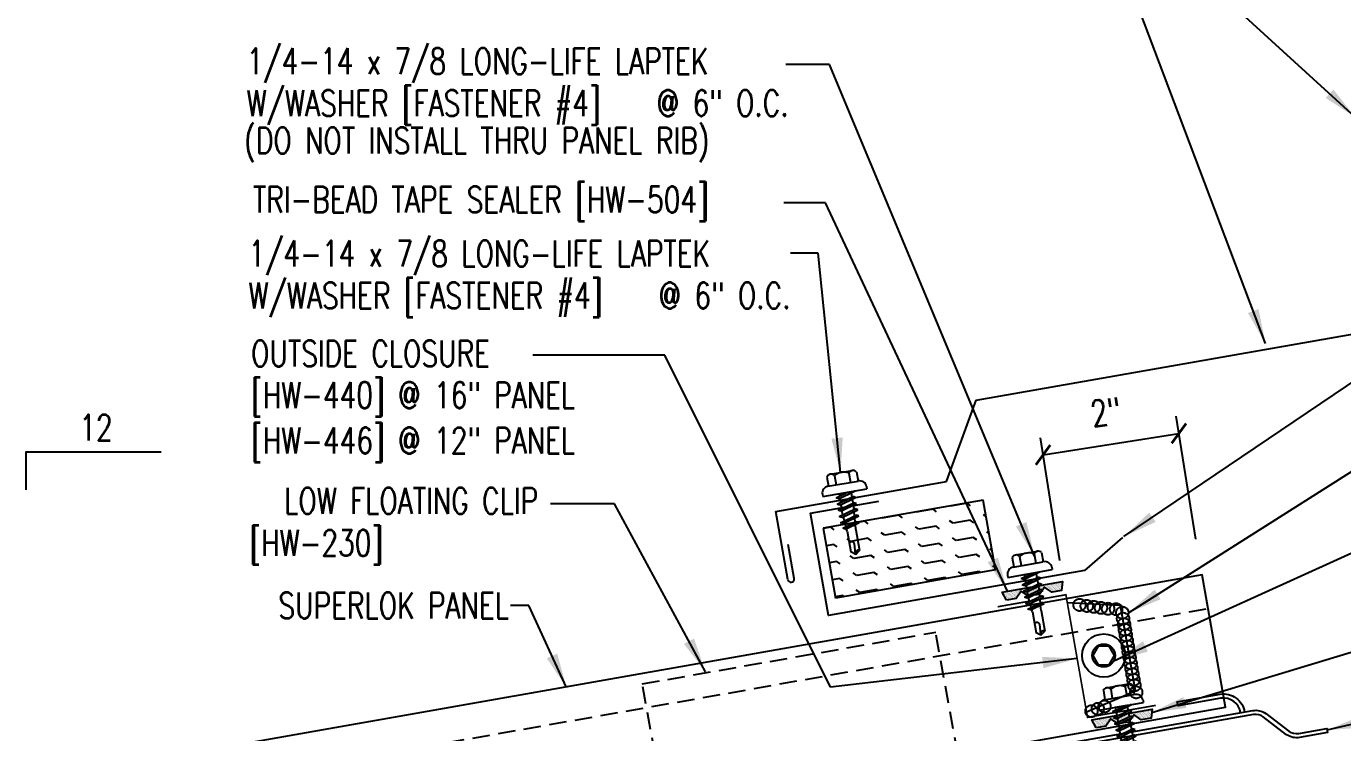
# Model space of a CAD drawing. Header units: inches. Extents: x 9.6 to 41.1, y 8.6 to 38.2.
# Drawn here: x 9.58 to 28.58, y 17.91 to 28.11 of the extents above; entities that cross this region are included whole.
import ezdxf
from ezdxf.enums import TextEntityAlignment as Align

# ---------------------------------------------------------------- set-up
doc = ezdxf.new("R2010")
doc.units = ezdxf.units.IN
doc.header["$MEASUREMENT"] = 0
for name, pattern in [('CENTER2', [1.125, 0.75, -0.125, 0.125, -0.125]), ('DASH2', [0.1875, 0.125, -0.0625]), ('HIDDEN', [0.375, 0.25, -0.125])]:
    doc.linetypes.add(name, pattern=pattern)
for name, color, linetype in [('clip', 5, 'Continuous'), ('CLO', 3, 'Continuous'), ('DIM', 2, 'Continuous'), ('FASTENER', 9, 'Continuous'), ('MARK', 1, 'Continuous'), ('PANEL', 11, 'Continuous'), ('SEALANT', 253, 'CENTER2'), ('STLA', 10, 'Continuous'), ('TAPE', 8, 'Continuous'), ('TEXT', 2, 'Continuous'), ('THERMAL', 251, 'Continuous'), ('TRIM', 6, 'Continuous')]:
    doc.layers.add(name, color=color, linetype=linetype)
doc.styles.add('TEXT', font='SIMPLEX', dxfattribs={"width": 0.75, "height": 6})
doc.styles.add('TEXT1', font='ROMANS.shx', dxfattribs={"width": 0.75, "height": 0.375})
doc.dimstyles.new('DETAIL', dxfattribs={"dimscale": 4, "dimtxt": 0.375, "dimasz": 0.0625, "dimexe": 0.0625, "dimexo": 0.125, "dimgap": 0.0625, "dimtad": 1, "dimdec": 4, "dimzin": 3, "dimdsep": 46, "dimlunit": 4, "dimtxsty": 'TEXT1', "dimblk": 'ARCHTICK', "dimcen": 0.0625, "dimclrd": 7, "dimclre": 7, "dimclrt": 2, "dimadec": 0, "dimazin": 0, "dimtfac": 0.59375, "dimtdec": 4, "dimtmove": 0, "dimatfit": 3, "dimfxl": 0, "dimfrac": 2, "dimtolj": 1, "dimtzin": 3, "dimarcsym": 0})
doc.dimstyles.new('DETAIL$7', dxfattribs={"dimscale": 4, "dimtxt": 6, "dimasz": 0.125, "dimexe": 0.0625, "dimexo": 0.125, "dimgap": 0.0625, "dimtad": 1, "dimdec": 5, "dimzin": 3, "dimdsep": 46, "dimlunit": 4, "dimtxsty": 'TEXT', "dimblk": 'ARCHTICK', "dimcen": 0.0625, "dimclrd": 7, "dimclre": 7, "dimclrt": 2, "dimadec": 0, "dimazin": 0, "dimtfac": 0.666667, "dimtdec": 5, "dimtmove": 0, "dimatfit": 3, "dimfxl": 0, "dimfrac": 2, "dimtolj": 1, "dimtzin": 3, "dimarcsym": 0})

# ---------------------------------------------------------------- blocks, each defined once
blk = doc.blocks.new('MB_DW4')
at = {"layer": 'FASTENER'}
for p, q in [((-0.217, 0.305), (-0.217, 0.171)), ((-0.163, 0.337), (0.159, 0.337)), ((-0.108, 0.305), (-0.108, 0.171)), ((0.105, 0.305), (0.105, 0.171)), ((0.214, 0.305), (0.214, 0.171)), ((-0.326, 0.071), (-0.326, 0.037)), ((-0.326, 0.037), (0.322, 0.037)), ((-0.226, 0.171), (0.214, 0.171)), ((-0.141, -0.014), (0.037, 0.037)), ((-0.105, -0.034), (0.137, 0.035)), ((-0.088, 0.037), (-0.088, 0.001)), ((-0.088, 0.037), (0.085, 0.037)), ((0.085, 0.037), (0.134, 0.037)), ((0.085, 0.02), (0.085, -0.041)), ((0.137, 0.035), (0.134, 0.037)), ((0.322, 0.071), (0.322, 0.037)), ((-0.105, -0.034), (-0.141, -0.014)), ((-0.141, -0.105), (0.102, -0.036)), ((-0.105, -0.125), (-0.141, -0.105)), ((-0.141, -0.196), (0.102, -0.127)), ((-0.105, -0.125), (0.137, -0.056)), ((-0.105, -0.216), (0.137, -0.147)), ((-0.088, -0.029), (-0.088, -0.09)), ((-0.088, -0.12), (-0.088, -0.181)), ((0.085, -0.071), (0.085, -0.131)), ((0.085, -0.162), (0.085, -0.211)), ((0.137, -0.056), (0.102, -0.036)), ((0.137, -0.147), (0.102, -0.127)), ((-0.105, -0.216), (-0.141, -0.196)), ((-0.141, -0.287), (0.102, -0.217)), ((-0.105, -0.307), (-0.141, -0.287)), ((-0.141, -0.378), (0.102, -0.308)), ((-0.105, -0.398), (-0.141, -0.378)), ((-0.105, -0.307), (0.137, -0.238)), ((-0.105, -0.398), (0.137, -0.328)), ((-0.084, -0.27), (-0.088, -0.211)), ((-0.078, -0.36), (-0.082, -0.3)), ((0.071, -0.408), (0.075, -0.346)), ((0.077, -0.315), (0.082, -0.253)), ((0.084, -0.223), (0.085, -0.211)), ((0.137, -0.238), (0.102, -0.217)), ((0.137, -0.328), (0.102, -0.308)), ((-0.122, -0.463), (0.089, -0.403)), ((-0.086, -0.483), (-0.122, -0.463)), ((-0.086, -0.483), (0.124, -0.423)), ((-0.071, -0.449), (-0.075, -0.389)), ((-0.066, -0.516), (-0.069, -0.478)), ((-0.066, -0.516), (-0.066, -0.82)), ((0.063, -0.515), (0.068, -0.439)), ((0.063, -0.516), (0.063, -0.82)), ((0.124, -0.423), (0.089, -0.403)), ((-0.003, -0.854), (0.009, -0.714)), ((-0.002, -0.866), (-0.066, -0.82)), ((-0.002, -0.866), (0.063, -0.82))]:
    blk.add_line(p, q, dxfattribs=at)
for centre, radius, start, end in [((-0.163, 0.274), 0.0628, 29.8754, 150.1246), ((-0.002, 0.141), 0.196, 56.9974, 123.0026), ((0.159, 0.274), 0.0628, 29.8754, 150.1246), ((-0.226, 0.071), 0.1, 90, 180), ((0.222, 0.071), 0.1, 0, 90), ((0.073, -0.516), 0.01, 175.9484, 180), ((-0.036, -0.723), 0.0461, 11.1445, 130.906), ((0.039, -0.855), 0.0422, 55.4585, 194.8454)]:
    blk.add_arc(centre, radius, start, end, dxfattribs=at)
blk = doc.blocks.new('*X2')
at = {"color": 0}
for p, q in [((-0.434, 0.135), (-0.434, 0.135)), ((-0.434, 0.123), (-0.434, 0.123)), ((-0.422, 0.141), (-0.422, 0.141)), ((-0.422, 0.129), (-0.422, 0.129)), ((-0.422, 0.117), (-0.422, 0.117)), ((-0.422, 0.105), (-0.422, 0.105)), ((-0.422, 0.094), (-0.422, 0.094)), ((-0.422, 0.082), (-0.422, 0.082)), ((-0.41, 0.135), (-0.41, 0.135)), ((-0.41, 0.123), (-0.41, 0.123)), ((-0.41, 0.111), (-0.41, 0.111)), ((-0.41, 0.1), (-0.41, 0.1)), ((-0.41, 0.088), (-0.41, 0.088)), ((-0.41, 0.076), (-0.41, 0.076)), ((-0.41, 0.064), (-0.41, 0.064)), ((-0.41, 0.053), (-0.41, 0.053)), ((-0.41, 0.041), (-0.41, 0.041)), ((-0.398, 0.141), (-0.398, 0.141)), ((-0.398, 0.129), (-0.398, 0.129)), ((-0.398, 0.117), (-0.398, 0.117)), ((-0.398, 0.105), (-0.398, 0.105)), ((-0.398, 0.094), (-0.398, 0.094)), ((-0.398, 0.082), (-0.398, 0.082)), ((-0.398, 0.07), (-0.398, 0.07)), ((-0.398, 0.059), (-0.398, 0.059)), ((-0.398, 0.047), (-0.398, 0.047)), ((-0.398, 0.035), (-0.398, 0.035)), ((-0.398, 0.023), (-0.398, 0.023)), ((-0.387, 0.135), (-0.387, 0.135)), ((-0.387, 0.123), (-0.387, 0.123)), ((-0.387, 0.111), (-0.387, 0.111)), ((-0.387, 0.1), (-0.387, 0.1)), ((-0.387, 0.088), (-0.387, 0.088)), ((-0.387, 0.076), (-0.387, 0.076)), ((-0.387, 0.064), (-0.387, 0.064)), ((-0.387, 0.053), (-0.387, 0.053)), ((-0.387, 0.041), (-0.387, 0.041)), ((-0.387, 0.029), (-0.387, 0.029)), ((-0.375, 0.141), (-0.375, 0.141)), ((-0.375, 0.129), (-0.375, 0.129)), ((-0.375, 0.117), (-0.375, 0.117)), ((-0.375, 0.105), (-0.375, 0.105)), ((-0.375, 0.094), (-0.375, 0.094)), ((-0.375, 0.082), (-0.375, 0.082)), ((-0.375, 0.07), (-0.375, 0.07)), ((-0.375, 0.059), (-0.375, 0.059)), ((-0.375, 0.047), (-0.375, 0.047)), ((-0.375, 0.035), (-0.375, 0.035)), ((-0.375, 0.023), (-0.375, 0.023)), ((-0.363, 0.135), (-0.363, 0.135)), ((-0.363, 0.123), (-0.363, 0.123)), ((-0.363, 0.111), (-0.363, 0.111)), ((-0.363, 0.1), (-0.363, 0.1)), ((-0.363, 0.088), (-0.363, 0.088)), ((-0.363, 0.076), (-0.363, 0.076)), ((-0.363, 0.064), (-0.363, 0.064)), ((-0.363, 0.053), (-0.363, 0.053)), ((-0.363, 0.041), (-0.363, 0.041)), ((-0.363, 0.029), (-0.363, 0.029)), ((-0.352, 0.141), (-0.352, 0.141)), ((-0.352, 0.129), (-0.352, 0.129)), ((-0.352, 0.117), (-0.352, 0.117)), ((-0.352, 0.105), (-0.352, 0.105)), ((-0.352, 0.094), (-0.352, 0.094)), ((-0.352, 0.082), (-0.352, 0.082)), ((-0.352, 0.07), (-0.352, 0.07)), ((-0.352, 0.059), (-0.352, 0.059)), ((-0.352, 0.047), (-0.352, 0.047)), ((-0.352, 0.035), (-0.352, 0.035)), ((-0.352, 0.023), (-0.352, 0.023)), ((-0.34, 0.135), (-0.34, 0.135)), ((-0.34, 0.123), (-0.34, 0.123)), ((-0.34, 0.111), (-0.34, 0.111)), ((-0.34, 0.1), (-0.34, 0.1)), ((-0.34, 0.088), (-0.34, 0.088)), ((-0.34, 0.076), (-0.34, 0.076)), ((-0.34, 0.064), (-0.34, 0.064)), ((-0.34, 0.053), (-0.34, 0.053)), ((-0.34, 0.041), (-0.34, 0.041)), ((-0.34, 0.029), (-0.34, 0.029)), ((-0.328, 0.141), (-0.328, 0.141)), ((-0.328, 0.129), (-0.328, 0.129)), ((-0.328, 0.117), (-0.328, 0.117)), ((-0.328, 0.105), (-0.328, 0.105)), ((-0.328, 0.094), (-0.328, 0.094)), ((-0.328, 0.082), (-0.328, 0.082)), ((-0.328, 0.07), (-0.328, 0.07)), ((-0.328, 0.059), (-0.328, 0.059)), ((-0.328, 0.047), (-0.328, 0.047)), ((-0.328, 0.035), (-0.328, 0.035)), ((-0.328, 0.023), (-0.328, 0.023)), ((-0.316, 0.135), (-0.316, 0.135)), ((-0.316, 0.123), (-0.316, 0.123)), ((-0.316, 0.111), (-0.316, 0.111)), ((-0.316, 0.1), (-0.316, 0.1)), ((-0.316, 0.088), (-0.316, 0.088)), ((-0.316, 0.076), (-0.316, 0.076)), ((-0.316, 0.064), (-0.316, 0.064)), ((-0.316, 0.053), (-0.316, 0.053)), ((-0.316, 0.041), (-0.316, 0.041)), ((-0.316, 0.029), (-0.316, 0.029)), ((-0.305, 0.141), (-0.305, 0.141)), ((-0.305, 0.129), (-0.305, 0.129)), ((-0.305, 0.117), (-0.305, 0.117)), ((-0.305, 0.105), (-0.305, 0.105)), ((-0.305, 0.094), (-0.305, 0.094)), ((-0.305, 0.082), (-0.305, 0.082)), ((-0.305, 0.07), (-0.305, 0.07)), ((-0.305, 0.059), (-0.305, 0.059)), ((-0.305, 0.047), (-0.305, 0.047)), ((-0.305, 0.035), (-0.305, 0.035)), ((-0.305, 0.023), (-0.305, 0.023)), ((-0.293, 0.135), (-0.293, 0.135)), ((-0.293, 0.123), (-0.293, 0.123)), ((-0.293, 0.111), (-0.293, 0.111)), ((-0.293, 0.1), (-0.293, 0.1)), ((-0.293, 0.088), (-0.293, 0.088)), ((-0.293, 0.076), (-0.293, 0.076)), ((-0.293, 0.064), (-0.293, 0.064)), ((-0.293, 0.053), (-0.293, 0.053)), ((-0.293, 0.041), (-0.293, 0.041)), ((-0.293, 0.029), (-0.293, 0.029)), ((-0.281, 0.141), (-0.281, 0.141)), ((-0.281, 0.129), (-0.281, 0.129)), ((-0.281, 0.117), (-0.281, 0.117)), ((-0.281, 0.105), (-0.281, 0.105)), ((-0.281, 0.094), (-0.281, 0.094)), ((-0.281, 0.082), (-0.281, 0.082)), ((-0.281, 0.07), (-0.281, 0.07)), ((-0.281, 0.059), (-0.281, 0.059)), ((-0.281, 0.047), (-0.281, 0.047)), ((-0.281, 0.035), (-0.281, 0.035)), ((-0.281, 0.023), (-0.281, 0.023)), ((-0.27, 0.135), (-0.27, 0.135)), ((-0.27, 0.123), (-0.27, 0.123)), ((-0.27, 0.111), (-0.27, 0.111)), ((-0.27, 0.1), (-0.27, 0.1)), ((-0.27, 0.088), (-0.27, 0.088)), ((-0.27, 0.076), (-0.27, 0.076)), ((-0.27, 0.064), (-0.27, 0.064)), ((-0.27, 0.053), (-0.27, 0.053)), ((-0.27, 0.041), (-0.27, 0.041)), ((-0.27, 0.029), (-0.27, 0.029)), ((-0.258, 0.141), (-0.258, 0.141)), ((-0.258, 0.129), (-0.258, 0.129)), ((-0.258, 0.117), (-0.258, 0.117)), ((-0.258, 0.105), (-0.258, 0.105)), ((-0.258, 0.094), (-0.258, 0.094)), ((-0.258, 0.082), (-0.258, 0.082)), ((-0.258, 0.07), (-0.258, 0.07)), ((-0.258, 0.059), (-0.258, 0.059)), ((-0.258, 0.047), (-0.258, 0.047)), ((-0.258, 0.035), (-0.258, 0.035)), ((-0.258, 0.023), (-0.258, 0.023)), ((-0.246, 0.135), (-0.246, 0.135)), ((-0.246, 0.123), (-0.246, 0.123)), ((-0.246, 0.111), (-0.246, 0.111)), ((-0.246, 0.1), (-0.246, 0.1)), ((-0.246, 0.088), (-0.246, 0.088)), ((-0.246, 0.076), (-0.246, 0.076)), ((-0.246, 0.064), (-0.246, 0.064)), ((-0.246, 0.053), (-0.246, 0.053)), ((-0.246, 0.041), (-0.246, 0.041)), ((-0.234, 0.141), (-0.234, 0.141)), ((-0.234, 0.129), (-0.234, 0.129)), ((-0.234, 0.117), (-0.234, 0.117)), ((-0.234, 0.105), (-0.234, 0.105)), ((-0.234, 0.094), (-0.234, 0.094)), ((-0.234, 0.082), (-0.234, 0.082)), ((-0.234, 0.07), (-0.234, 0.07)), ((-0.234, 0.059), (-0.234, 0.059)), ((-0.234, 0.047), (-0.234, 0.047)), ((-0.223, 0.135), (-0.223, 0.135)), ((-0.223, 0.123), (-0.223, 0.123)), ((-0.223, 0.111), (-0.223, 0.111)), ((-0.223, 0.1), (-0.223, 0.1)), ((-0.223, 0.088), (-0.223, 0.088)), ((-0.223, 0.076), (-0.223, 0.076)), ((-0.223, 0.064), (-0.223, 0.064)), ((-0.211, 0.141), (-0.211, 0.141)), ((-0.211, 0.129), (-0.211, 0.129)), ((-0.211, 0.117), (-0.211, 0.117)), ((-0.211, 0.105), (-0.211, 0.105)), ((-0.211, 0.094), (-0.211, 0.094)), ((-0.211, 0.082), (-0.211, 0.082)), ((-0.211, 0.07), (-0.211, 0.07)), ((-0.199, 0.135), (-0.199, 0.135)), ((-0.199, 0.123), (-0.199, 0.123)), ((-0.199, 0.111), (-0.199, 0.111)), ((-0.199, 0.1), (-0.199, 0.1)), ((-0.199, 0.088), (-0.199, 0.088)), ((-0.188, 0.141), (-0.188, 0.141)), ((-0.188, 0.129), (-0.188, 0.129)), ((-0.188, 0.117), (-0.188, 0.117)), ((-0.188, 0.105), (-0.188, 0.105)), ((-0.188, 0.094), (-0.188, 0.094)), ((-0.176, 0.135), (-0.176, 0.135)), ((-0.176, 0.123), (-0.176, 0.123)), ((-0.176, 0.111), (-0.176, 0.111)), ((-0.164, 0.141), (-0.164, 0.141)), ((-0.164, 0.129), (-0.164, 0.129)), ((-0.164, 0.117), (-0.164, 0.117)), ((-0.164, 0.105), (-0.164, 0.105)), ((-0.152, 0.135), (-0.152, 0.135)), ((-0.152, 0.123), (-0.152, 0.123)), ((-0.152, 0.111), (-0.152, 0.111)), ((-0.152, 0.1), (-0.152, 0.1)), ((-0.141, 0.141), (-0.141, 0.141)), ((-0.141, 0.129), (-0.141, 0.129)), ((-0.141, 0.117), (-0.141, 0.117)), ((-0.141, 0.105), (-0.141, 0.105)), ((-0.141, 0.094), (-0.141, 0.094)), ((-0.141, 0.082), (-0.141, 0.082)), ((-0.129, 0.135), (-0.129, 0.135)), ((-0.129, 0.123), (-0.129, 0.123)), ((-0.129, 0.111), (-0.129, 0.111)), ((-0.129, 0.1), (-0.129, 0.1)), ((-0.129, 0.088), (-0.129, 0.088)), ((-0.129, 0.076), (-0.129, 0.076)), ((-0.117, 0.141), (-0.117, 0.141)), ((-0.117, 0.129), (-0.117, 0.129)), ((-0.117, 0.117), (-0.117, 0.117)), ((-0.117, 0.105), (-0.117, 0.105)), ((-0.117, 0.094), (-0.117, 0.094)), ((-0.117, 0.082), (-0.117, 0.082)), ((-0.117, 0.07), (-0.117, 0.07)), ((-0.117, 0.059), (-0.117, 0.059)), ((-0.105, 0.135), (-0.105, 0.135)), ((-0.105, 0.123), (-0.105, 0.123)), ((-0.105, 0.111), (-0.105, 0.111)), ((-0.105, 0.1), (-0.105, 0.1)), ((-0.105, 0.088), (-0.105, 0.088)), ((-0.105, 0.076), (-0.105, 0.076)), ((-0.105, 0.064), (-0.105, 0.064)), ((-0.105, 0.053), (-0.105, 0.053)), ((-0.094, 0.141), (-0.094, 0.141)), ((-0.094, 0.129), (-0.094, 0.129)), ((-0.094, 0.117), (-0.094, 0.117)), ((-0.094, 0.105), (-0.094, 0.105)), ((-0.094, 0.094), (-0.094, 0.094)), ((-0.094, 0.082), (-0.094, 0.082)), ((-0.094, 0.07), (-0.094, 0.07)), ((-0.094, 0.059), (-0.094, 0.059)), ((-0.094, 0.047), (-0.094, 0.047)), ((-0.094, 0.035), (-0.094, 0.035)), ((-0.082, 0.135), (-0.082, 0.135)), ((-0.082, 0.123), (-0.082, 0.123)), ((-0.082, 0.111), (-0.082, 0.111)), ((-0.082, 0.1), (-0.082, 0.1)), ((-0.082, 0.088), (-0.082, 0.088)), ((-0.082, 0.076), (-0.082, 0.076)), ((-0.082, 0.064), (-0.082, 0.064)), ((-0.082, 0.053), (-0.082, 0.053)), ((-0.082, 0.041), (-0.082, 0.041)), ((-0.082, 0.029), (-0.082, 0.029)), ((-0.07, 0.141), (-0.07, 0.141)), ((-0.07, 0.129), (-0.07, 0.129)), ((-0.07, 0.117), (-0.07, 0.117)), ((-0.07, 0.105), (-0.07, 0.105)), ((-0.07, 0.094), (-0.07, 0.094)), ((-0.07, 0.082), (-0.07, 0.082)), ((-0.07, 0.07), (-0.07, 0.07)), ((-0.07, 0.059), (-0.07, 0.059)), ((-0.07, 0.047), (-0.07, 0.047)), ((-0.07, 0.035), (-0.07, 0.035)), ((-0.07, 0.023), (-0.07, 0.023)), ((-0.059, 0.135), (-0.059, 0.135)), ((-0.059, 0.123), (-0.059, 0.123)), ((-0.059, 0.111), (-0.059, 0.111)), ((-0.059, 0.1), (-0.059, 0.1)), ((-0.059, 0.088), (-0.059, 0.088)), ((-0.059, 0.076), (-0.059, 0.076)), ((-0.059, 0.064), (-0.059, 0.064)), ((-0.059, 0.053), (-0.059, 0.053)), ((-0.059, 0.041), (-0.059, 0.041)), ((-0.059, 0.029), (-0.059, 0.029)), ((-0.047, 0.141), (-0.047, 0.141)), ((-0.047, 0.129), (-0.047, 0.129)), ((-0.047, 0.117), (-0.047, 0.117)), ((-0.047, 0.105), (-0.047, 0.105)), ((-0.047, 0.094), (-0.047, 0.094)), ((-0.047, 0.082), (-0.047, 0.082)), ((-0.047, 0.07), (-0.047, 0.07)), ((-0.047, 0.059), (-0.047, 0.059)), ((-0.047, 0.047), (-0.047, 0.047)), ((-0.047, 0.035), (-0.047, 0.035)), ((-0.047, 0.023), (-0.047, 0.023)), ((-0.035, 0.135), (-0.035, 0.135)), ((-0.035, 0.123), (-0.035, 0.123)), ((-0.035, 0.111), (-0.035, 0.111)), ((-0.035, 0.1), (-0.035, 0.1)), ((-0.035, 0.088), (-0.035, 0.088)), ((-0.035, 0.076), (-0.035, 0.076)), ((-0.035, 0.064), (-0.035, 0.064)), ((-0.035, 0.053), (-0.035, 0.053)), ((-0.035, 0.041), (-0.035, 0.041)), ((-0.035, 0.029), (-0.035, 0.029)), ((-0.023, 0.141), (-0.023, 0.141)), ((-0.023, 0.129), (-0.023, 0.129)), ((-0.023, 0.117), (-0.023, 0.117)), ((-0.023, 0.105), (-0.023, 0.105)), ((-0.023, 0.094), (-0.023, 0.094)), ((-0.023, 0.082), (-0.023, 0.082)), ((-0.023, 0.07), (-0.023, 0.07)), ((-0.023, 0.059), (-0.023, 0.059)), ((-0.023, 0.047), (-0.023, 0.047)), ((-0.023, 0.035), (-0.023, 0.035)), ((-0.023, 0.023), (-0.023, 0.023)), ((-0.012, 0.135), (-0.012, 0.135)), ((-0.012, 0.123), (-0.012, 0.123)), ((-0.012, 0.111), (-0.012, 0.111)), ((-0.012, 0.1), (-0.012, 0.1)), ((-0.012, 0.088), (-0.012, 0.088)), ((-0.012, 0.076), (-0.012, 0.076)), ((-0.012, 0.064), (-0.012, 0.064)), ((-0.012, 0.053), (-0.012, 0.053)), ((-0.012, 0.041), (-0.012, 0.041)), ((-0.012, 0.029), (-0.012, 0.029)), ((0, 0.141), (0, 0.141)), ((0, 0.129), (0, 0.129)), ((0, 0.117), (0, 0.117)), ((0, 0.105), (0, 0.105)), ((0, 0.094), (0, 0.094)), ((0, 0.082), (0, 0.082)), ((0, 0.07), (0, 0.07)), ((0, 0.059), (0, 0.059)), ((0, 0.047), (0, 0.047)), ((0, 0.035), (0, 0.035)), ((0, 0.023), (0, 0.023)), ((0.012, 0.135), (0.012, 0.135)), ((0.012, 0.123), (0.012, 0.123)), ((0.012, 0.111), (0.012, 0.111)), ((0.012, 0.1), (0.012, 0.1)), ((0.012, 0.088), (0.012, 0.088)), ((0.012, 0.076), (0.012, 0.076)), ((0.012, 0.064), (0.012, 0.064)), ((0.012, 0.053), (0.012, 0.053)), ((0.012, 0.041), (0.012, 0.041)), ((0.012, 0.029), (0.012, 0.029)), ((0.023, 0.141), (0.023, 0.141)), ((0.023, 0.129), (0.023, 0.129)), ((0.023, 0.117), (0.023, 0.117)), ((0.023, 0.105), (0.023, 0.105)), ((0.023, 0.094), (0.023, 0.094)), ((0.023, 0.082), (0.023, 0.082)), ((0.023, 0.07), (0.023, 0.07)), ((0.023, 0.059), (0.023, 0.059)), ((0.023, 0.047), (0.023, 0.047)), ((0.023, 0.035), (0.023, 0.035)), ((0.023, 0.023), (0.023, 0.023)), ((0.035, 0.135), (0.035, 0.135)), ((0.035, 0.123), (0.035, 0.123)), ((0.035, 0.111), (0.035, 0.111)), ((0.035, 0.1), (0.035, 0.1)), ((0.035, 0.088), (0.035, 0.088)), ((0.035, 0.076), (0.035, 0.076)), ((0.035, 0.064), (0.035, 0.064)), ((0.035, 0.053), (0.035, 0.053)), ((0.035, 0.041), (0.035, 0.041)), ((0.035, 0.029), (0.035, 0.029)), ((0.047, 0.141), (0.047, 0.141)), ((0.047, 0.129), (0.047, 0.129)), ((0.047, 0.117), (0.047, 0.117)), ((0.047, 0.105), (0.047, 0.105)), ((0.047, 0.094), (0.047, 0.094)), ((0.047, 0.082), (0.047, 0.082)), ((0.047, 0.07), (0.047, 0.07)), ((0.047, 0.059), (0.047, 0.059)), ((0.047, 0.047), (0.047, 0.047)), ((0.047, 0.035), (0.047, 0.035)), ((0.047, 0.023), (0.047, 0.023)), ((0.059, 0.135), (0.059, 0.135)), ((0.059, 0.123), (0.059, 0.123)), ((0.059, 0.111), (0.059, 0.111)), ((0.059, 0.1), (0.059, 0.1)), ((0.059, 0.088), (0.059, 0.088)), ((0.059, 0.076), (0.059, 0.076)), ((0.059, 0.064), (0.059, 0.064)), ((0.059, 0.053), (0.059, 0.053)), ((0.059, 0.041), (0.059, 0.041)), ((0.059, 0.029), (0.059, 0.029)), ((0.07, 0.141), (0.07, 0.141)), ((0.07, 0.129), (0.07, 0.129)), ((0.07, 0.117), (0.07, 0.117)), ((0.07, 0.105), (0.07, 0.105)), ((0.07, 0.094), (0.07, 0.094)), ((0.07, 0.082), (0.07, 0.082)), ((0.07, 0.07), (0.07, 0.07)), ((0.07, 0.059), (0.07, 0.059)), ((0.07, 0.047), (0.07, 0.047)), ((0.07, 0.035), (0.07, 0.035)), ((0.07, 0.023), (0.07, 0.023)), ((0.082, 0.135), (0.082, 0.135)), ((0.082, 0.123), (0.082, 0.123)), ((0.082, 0.111), (0.082, 0.111)), ((0.082, 0.1), (0.082, 0.1)), ((0.082, 0.088), (0.082, 0.088)), ((0.082, 0.076), (0.082, 0.076)), ((0.082, 0.064), (0.082, 0.064)), ((0.082, 0.053), (0.082, 0.053)), ((0.082, 0.041), (0.082, 0.041)), ((0.082, 0.029), (0.082, 0.029)), ((0.094, 0.141), (0.094, 0.141)), ((0.094, 0.129), (0.094, 0.129)), ((0.094, 0.117), (0.094, 0.117)), ((0.094, 0.105), (0.094, 0.105)), ((0.094, 0.094), (0.094, 0.094)), ((0.094, 0.082), (0.094, 0.082)), ((0.094, 0.07), (0.094, 0.07)), ((0.094, 0.059), (0.094, 0.059)), ((0.094, 0.047), (0.094, 0.047)), ((0.094, 0.035), (0.094, 0.035)), ((0.105, 0.135), (0.105, 0.135)), ((0.105, 0.123), (0.105, 0.123)), ((0.105, 0.111), (0.105, 0.111)), ((0.105, 0.1), (0.105, 0.1)), ((0.105, 0.088), (0.105, 0.088)), ((0.105, 0.076), (0.105, 0.076)), ((0.105, 0.064), (0.105, 0.064)), ((0.105, 0.053), (0.105, 0.053)), ((0.117, 0.141), (0.117, 0.141)), ((0.117, 0.129), (0.117, 0.129)), ((0.117, 0.117), (0.117, 0.117)), ((0.117, 0.105), (0.117, 0.105)), ((0.117, 0.094), (0.117, 0.094)), ((0.117, 0.082), (0.117, 0.082)), ((0.117, 0.07), (0.117, 0.07)), ((0.117, 0.059), (0.117, 0.059)), ((0.129, 0.135), (0.129, 0.135)), ((0.129, 0.123), (0.129, 0.123)), ((0.129, 0.111), (0.129, 0.111)), ((0.129, 0.1), (0.129, 0.1)), ((0.129, 0.088), (0.129, 0.088)), ((0.129, 0.076), (0.129, 0.076)), ((0.141, 0.141), (0.141, 0.141)), ((0.141, 0.129), (0.141, 0.129)), ((0.141, 0.117), (0.141, 0.117)), ((0.141, 0.105), (0.141, 0.105)), ((0.141, 0.094), (0.141, 0.094)), ((0.141, 0.082), (0.141, 0.082)), ((0.152, 0.135), (0.152, 0.135)), ((0.152, 0.123), (0.152, 0.123)), ((0.152, 0.111), (0.152, 0.111)), ((0.152, 0.1), (0.152, 0.1)), ((0.164, 0.141), (0.164, 0.141)), ((0.164, 0.129), (0.164, 0.129)), ((0.164, 0.117), (0.164, 0.117)), ((0.164, 0.105), (0.164, 0.105)), ((0.176, 0.135), (0.176, 0.135)), ((0.176, 0.123), (0.176, 0.123)), ((0.176, 0.111), (0.176, 0.111)), ((0.188, 0.141), (0.188, 0.141)), ((0.188, 0.129), (0.188, 0.129)), ((0.188, 0.117), (0.188, 0.117)), ((0.188, 0.105), (0.188, 0.105)), ((0.188, 0.094), (0.188, 0.094)), ((0.199, 0.135), (0.199, 0.135)), ((0.199, 0.123), (0.199, 0.123)), ((0.199, 0.111), (0.199, 0.111)), ((0.199, 0.1), (0.199, 0.1)), ((0.199, 0.088), (0.199, 0.088)), ((0.211, 0.141), (0.211, 0.141)), ((0.211, 0.129), (0.211, 0.129)), ((0.211, 0.117), (0.211, 0.117)), ((0.211, 0.105), (0.211, 0.105)), ((0.211, 0.094), (0.211, 0.094)), ((0.211, 0.082), (0.211, 0.082)), ((0.211, 0.07), (0.211, 0.07)), ((0.223, 0.135), (0.223, 0.135)), ((0.223, 0.123), (0.223, 0.123)), ((0.223, 0.111), (0.223, 0.111)), ((0.223, 0.1), (0.223, 0.1)), ((0.223, 0.088), (0.223, 0.088)), ((0.223, 0.076), (0.223, 0.076)), ((0.223, 0.064), (0.223, 0.064)), ((0.234, 0.141), (0.234, 0.141)), ((0.234, 0.129), (0.234, 0.129)), ((0.234, 0.117), (0.234, 0.117)), ((0.234, 0.105), (0.234, 0.105)), ((0.234, 0.094), (0.234, 0.094)), ((0.234, 0.082), (0.234, 0.082)), ((0.234, 0.07), (0.234, 0.07)), ((0.234, 0.059), (0.234, 0.059)), ((0.234, 0.047), (0.234, 0.047)), ((0.246, 0.135), (0.246, 0.135)), ((0.246, 0.123), (0.246, 0.123)), ((0.246, 0.111), (0.246, 0.111)), ((0.246, 0.1), (0.246, 0.1)), ((0.246, 0.088), (0.246, 0.088)), ((0.246, 0.076), (0.246, 0.076)), ((0.246, 0.064), (0.246, 0.064)), ((0.246, 0.053), (0.246, 0.053)), ((0.246, 0.041), (0.246, 0.041)), ((0.258, 0.141), (0.258, 0.141)), ((0.258, 0.129), (0.258, 0.129)), ((0.258, 0.117), (0.258, 0.117)), ((0.258, 0.105), (0.258, 0.105)), ((0.258, 0.094), (0.258, 0.094)), ((0.258, 0.082), (0.258, 0.082)), ((0.258, 0.07), (0.258, 0.07)), ((0.258, 0.059), (0.258, 0.059)), ((0.258, 0.047), (0.258, 0.047)), ((0.258, 0.035), (0.258, 0.035)), ((0.258, 0.023), (0.258, 0.023)), ((0.27, 0.135), (0.27, 0.135)), ((0.27, 0.123), (0.27, 0.123)), ((0.27, 0.111), (0.27, 0.111)), ((0.27, 0.1), (0.27, 0.1)), ((0.27, 0.088), (0.27, 0.088)), ((0.27, 0.076), (0.27, 0.076)), ((0.27, 0.064), (0.27, 0.064)), ((0.27, 0.053), (0.27, 0.053)), ((0.27, 0.041), (0.27, 0.041)), ((0.27, 0.029), (0.27, 0.029)), ((0.281, 0.141), (0.281, 0.141)), ((0.281, 0.129), (0.281, 0.129)), ((0.281, 0.117), (0.281, 0.117)), ((0.281, 0.105), (0.281, 0.105)), ((0.281, 0.094), (0.281, 0.094)), ((0.281, 0.082), (0.281, 0.082)), ((0.281, 0.07), (0.281, 0.07)), ((0.281, 0.059), (0.281, 0.059)), ((0.281, 0.047), (0.281, 0.047)), ((0.281, 0.035), (0.281, 0.035)), ((0.281, 0.023), (0.281, 0.023)), ((0.293, 0.135), (0.293, 0.135)), ((0.293, 0.123), (0.293, 0.123)), ((0.293, 0.111), (0.293, 0.111)), ((0.293, 0.1), (0.293, 0.1)), ((0.293, 0.088), (0.293, 0.088)), ((0.293, 0.076), (0.293, 0.076)), ((0.293, 0.064), (0.293, 0.064)), ((0.293, 0.053), (0.293, 0.053)), ((0.293, 0.041), (0.293, 0.041)), ((0.293, 0.029), (0.293, 0.029)), ((0.305, 0.141), (0.305, 0.141)), ((0.305, 0.129), (0.305, 0.129)), ((0.305, 0.117), (0.305, 0.117)), ((0.305, 0.105), (0.305, 0.105)), ((0.305, 0.094), (0.305, 0.094)), ((0.305, 0.082), (0.305, 0.082)), ((0.305, 0.07), (0.305, 0.07)), ((0.305, 0.059), (0.305, 0.059)), ((0.305, 0.047), (0.305, 0.047)), ((0.305, 0.035), (0.305, 0.035)), ((0.305, 0.023), (0.305, 0.023)), ((0.316, 0.135), (0.316, 0.135)), ((0.316, 0.123), (0.316, 0.123)), ((0.316, 0.111), (0.316, 0.111)), ((0.316, 0.1), (0.316, 0.1)), ((0.316, 0.088), (0.316, 0.088)), ((0.316, 0.076), (0.316, 0.076)), ((0.316, 0.064), (0.316, 0.064)), ((0.316, 0.053), (0.316, 0.053)), ((0.316, 0.041), (0.316, 0.041)), ((0.316, 0.029), (0.316, 0.029)), ((0.328, 0.141), (0.328, 0.141)), ((0.328, 0.129), (0.328, 0.129)), ((0.328, 0.117), (0.328, 0.117)), ((0.328, 0.105), (0.328, 0.105)), ((0.328, 0.094), (0.328, 0.094)), ((0.328, 0.082), (0.328, 0.082)), ((0.328, 0.07), (0.328, 0.07)), ((0.328, 0.059), (0.328, 0.059)), ((0.328, 0.047), (0.328, 0.047)), ((0.328, 0.035), (0.328, 0.035)), ((0.328, 0.023), (0.328, 0.023)), ((0.34, 0.135), (0.34, 0.135)), ((0.34, 0.123), (0.34, 0.123)), ((0.34, 0.111), (0.34, 0.111)), ((0.34, 0.1), (0.34, 0.1)), ((0.34, 0.088), (0.34, 0.088)), ((0.34, 0.076), (0.34, 0.076)), ((0.34, 0.064), (0.34, 0.064)), ((0.34, 0.053), (0.34, 0.053)), ((0.34, 0.041), (0.34, 0.041)), ((0.34, 0.029), (0.34, 0.029)), ((0.352, 0.141), (0.352, 0.141)), ((0.352, 0.129), (0.352, 0.129)), ((0.352, 0.117), (0.352, 0.117)), ((0.352, 0.105), (0.352, 0.105)), ((0.352, 0.094), (0.352, 0.094)), ((0.352, 0.082), (0.352, 0.082)), ((0.352, 0.07), (0.352, 0.07)), ((0.352, 0.059), (0.352, 0.059)), ((0.352, 0.047), (0.352, 0.047)), ((0.352, 0.035), (0.352, 0.035)), ((0.352, 0.023), (0.352, 0.023)), ((0.363, 0.135), (0.363, 0.135)), ((0.363, 0.123), (0.363, 0.123)), ((0.363, 0.111), (0.363, 0.111)), ((0.363, 0.1), (0.363, 0.1)), ((0.363, 0.088), (0.363, 0.088)), ((0.363, 0.076), (0.363, 0.076)), ((0.363, 0.064), (0.363, 0.064)), ((0.363, 0.053), (0.363, 0.053)), ((0.363, 0.041), (0.363, 0.041)), ((0.363, 0.029), (0.363, 0.029)), ((0.375, 0.141), (0.375, 0.141)), ((0.375, 0.129), (0.375, 0.129)), ((0.375, 0.117), (0.375, 0.117)), ((0.375, 0.105), (0.375, 0.105)), ((0.375, 0.094), (0.375, 0.094)), ((0.375, 0.082), (0.375, 0.082)), ((0.375, 0.07), (0.375, 0.07)), ((0.375, 0.059), (0.375, 0.059)), ((0.375, 0.047), (0.375, 0.047)), ((0.375, 0.035), (0.375, 0.035)), ((0.375, 0.023), (0.375, 0.023)), ((0.387, 0.135), (0.387, 0.135)), ((0.387, 0.123), (0.387, 0.123)), ((0.387, 0.111), (0.387, 0.111)), ((0.387, 0.1), (0.387, 0.1)), ((0.387, 0.088), (0.387, 0.088)), ((0.387, 0.076), (0.387, 0.076)), ((0.387, 0.064), (0.387, 0.064)), ((0.387, 0.053), (0.387, 0.053)), ((0.387, 0.041), (0.387, 0.041)), ((0.387, 0.029), (0.387, 0.029)), ((0.398, 0.141), (0.398, 0.141)), ((0.398, 0.129), (0.398, 0.129)), ((0.398, 0.117), (0.398, 0.117)), ((0.398, 0.105), (0.398, 0.105)), ((0.398, 0.094), (0.398, 0.094)), ((0.398, 0.082), (0.398, 0.082)), ((0.398, 0.07), (0.398, 0.07)), ((0.398, 0.059), (0.398, 0.059)), ((0.398, 0.047), (0.398, 0.047)), ((0.398, 0.035), (0.398, 0.035)), ((0.398, 0.023), (0.398, 0.023)), ((0.41, 0.135), (0.41, 0.135)), ((0.41, 0.123), (0.41, 0.123)), ((0.41, 0.111), (0.41, 0.111)), ((0.41, 0.1), (0.41, 0.1)), ((0.41, 0.088), (0.41, 0.088)), ((0.41, 0.076), (0.41, 0.076)), ((0.41, 0.064), (0.41, 0.064)), ((0.41, 0.053), (0.41, 0.053)), ((0.41, 0.041), (0.41, 0.041)), ((0.422, 0.141), (0.422, 0.141)), ((0.422, 0.129), (0.422, 0.129)), ((0.422, 0.117), (0.422, 0.117)), ((0.422, 0.105), (0.422, 0.105)), ((0.422, 0.094), (0.422, 0.094)), ((0.422, 0.082), (0.422, 0.082)), ((0.434, 0.135), (0.434, 0.135)), ((0.434, 0.123), (0.434, 0.123))]:
    blk.add_line(p, q, dxfattribs=at)
blk = doc.blocks.new('MB_DBTAP')
at = {"layer": 'TAPE', "color": 9}
blk.add_lwpolyline([(-0.403, 0.018), (-0.442, 0.141), (0.442, 0.141), (0.403, 0.018), (0.26, 0.018), (0.17, 0.109), (0.079, 0.018), (0, 0.018), (-0.079, 0.018), (-0.17, 0.109), (-0.26, 0.018)], close=True, dxfattribs=at)
at = {"layer": 'TAPE', "color": 251}
blk.add_blockref('*X2', (0, 0), dxfattribs=at)
blk = doc.blocks.new('_ArchTick')
at = {"color": 0, "linetype": 'ByBlock', "const_width": 0.15}
blk.add_lwpolyline([(-0.5, -0.5), (0.5, 0.5)], dxfattribs=at)
blk = doc.blocks.new('*D15')
at = {"layer": 'DEFPOINTS', "color": 0}
for p in [(26.215, 22.231), (26.535, 20.21), (24.574, 19.899)]:
    blk.add_point(p, dxfattribs=at)
at = {"layer": 'DIM', "color": 7, "lineweight": -2}
for p, q in [((26.457, 20.704), (26.176, 22.478)), ((24.496, 20.393), (24.215, 22.167)), ((24.254, 21.92), (26.215, 22.231))]:
    blk.add_line(p, q, dxfattribs=at)
at = {"layer": 'DIM', "color": 7, "lineweight": -2, "xscale": 0.25, "yscale": 0.25, "zscale": 0.25}
for p, rotation in [((26.215, 22.231), 8.999999999999899), ((24.254, 21.92), 188.9999999999999)]:
    blk.add_blockref('_ArchTick', p, dxfattribs=dict(at, rotation=rotation))
at = {"layer": 'DIM', "color": 2, "insert": (25.16, 22.543), "char_height": 0.375, "attachment_point": 5, "rotation": 9, "style": 'TEXT1'}
blk.add_mtext('\\A1;2"', dxfattribs=at)
blk = doc.blocks.new('MB_516W')
blk.add_lwpolyline([(-0.078, 0.135), (-0.156, 0), (-0.078, -0.135), (0.078, -0.135), (0.156, 0), (0.078, 0.135)], close=True)
for radius in [0.312, 0.166]:
    blk.add_circle((0, 0), radius)
blk = doc.blocks.new('A$C23AA14D5')
at = {"layer": 'CLO', "const_width": 0.0239}
blk.add_lwpolyline([(2.284, 0.187), (1.299, 0.014), (0.987, 1.785), (0.002, 1.611)], dxfattribs=at)
at = {"layer": 'CLO'}
blk.add_lwpolyline([(1.285, 0.094), (1.993, 0.397), (1.776, 1.628), (1.007, 1.67)], dxfattribs=at)
blk = doc.blocks.new('slopl1')
at = {"layer": 'MARK', "color": 6}
blk.add_lwpolyline([(0, 0), (0, 0.1368), (0.4871, 0.1368)], dxfattribs=at)
at = {"layer": 'MARK', "color": 2, "style": 'TEXT1', "width": 0.75}
blk.add_text('12', height=0.09375, dxfattribs=at).set_placement((0.1909, 0.1779))
blk.add_attdef('SLOPL1', text='', height=0.0938, dxfattribs=at).set_placement((-0.0549, 0.0243), align=Align.RIGHT)
blk = doc.blocks.new('FD-F4')
at = {"layer": 'TEXT', "style": 'TEXT1', "width": 0.75}
for s, p in [('1/4-14 x 7/8 LONG-LIFE LAPTEK', (0.0047, -0.0408)), ('W/WASHER [FASTENER #4]', (0.0047, -0.1926))]:
    blk.add_text(s, height=0.09375, dxfattribs=at).set_placement(p)
blk.add_attdef('(QUANTITY)', (1.4847, -0.1926), '', height=0.0938, dxfattribs=at)
at = {"layer": 'TEXT', "style": 'TEXT1', "flags": 1}
for tag, p in [('Color', (0.0624, -0.4349)), ('Calc', (0.0624, -0.4349)), ('Opt1', (0.0624, -0.4349)), ('Opt2', (0.0624, -0.4349)), ('Opt3', (0.0624, -0.4349)), ('Description', (0.0624, -0.4349)), ('Multiple', (0.0624, -0.4349)), ('Part', (0.0624, -0.4349)), ('Spare1', (0.0624, -0.6224)), ('Spare2', (0.0624, -0.6224)), ('Spare3', (0.0624, -0.6224)), ('Spare4', (0.0624, -0.6224)), ('Spare5', (0.0624, -0.6224)), ('Spare6', (0.0624, -0.6224)), ('Spare7', (0.0624, -0.6224)), ('Spare8', (0.0624, -0.6224)), ('Spare9', (0.0624, -0.6224)), ('Spare10', (0.0624, -0.6224))]:
    blk.add_attdef(tag, p, '', height=0.0938, dxfattribs=at)
blk = doc.blocks.new('*X20')
at = {"color": 0}
for p, q in [((1.456, 1.206), (1.5, 1.25)), ((1.5, 1.25), (1.75, 1.25)), ((1.75, 1.25), (1.755, 1.255)), ((1.956, 1.206), (2, 1.25)), ((2, 1.25), (2.25, 1.25)), ((2.25, 1.25), (2.255, 1.255)), ((2.456, 1.206), (2.5, 1.25)), ((2.5, 1.25), (2.75, 1.25)), ((2.75, 1.25), (2.755, 1.255)), ((2.956, 1.206), (3, 1.25)), ((3, 1.25), (3.25, 1.25)), ((3.25, 1.25), (3.255, 1.255)), ((3.456, 1.206), (3.5, 1.25)), ((3.5, 1.25), (3.611, 1.25)), ((1.264, 1.014), (1.294, 1.044)), ((1.456, 0.956), (1.5, 1)), ((1.5, 1), (1.75, 1)), ((1.75, 1), (1.794, 1.044)), ((1.956, 0.956), (2, 1)), ((2, 1), (2.25, 1)), ((2.25, 1), (2.294, 1.044)), ((2.456, 0.956), (2.5, 1)), ((2.5, 1), (2.75, 1)), ((2.75, 1), (2.794, 1.044)), ((2.956, 0.956), (3, 1)), ((3, 1), (3.25, 1)), ((3.25, 1), (3.294, 1.044)), ((3.456, 0.956), (3.5, 1)), ((3.5, 1), (3.611, 1)), ((1.264, 0.764), (1.294, 0.794)), ((1.75, 0.75), (1.794, 0.794)), ((2.25, 0.75), (2.294, 0.794)), ((2.75, 0.75), (2.794, 0.794)), ((3.25, 0.75), (3.294, 0.794)), ((1.456, 0.706), (1.5, 0.75)), ((1.5, 0.75), (1.75, 0.75)), ((1.956, 0.706), (2, 0.75)), ((2, 0.75), (2.25, 0.75)), ((2.456, 0.706), (2.5, 0.75)), ((2.5, 0.75), (2.75, 0.75)), ((2.956, 0.706), (3, 0.75)), ((3, 0.75), (3.25, 0.75)), ((3.456, 0.706), (3.5, 0.75)), ((3.5, 0.75), (3.611, 0.75)), ((1.264, 0.514), (1.294, 0.544)), ((1.456, 0.456), (1.5, 0.5)), ((1.5, 0.5), (1.75, 0.5)), ((1.75, 0.5), (1.794, 0.544)), ((1.956, 0.456), (2, 0.5)), ((2, 0.5), (2.25, 0.5)), ((2.25, 0.5), (2.294, 0.544)), ((2.456, 0.456), (2.5, 0.5)), ((2.5, 0.5), (2.75, 0.5)), ((2.75, 0.5), (2.794, 0.544)), ((2.956, 0.456), (3, 0.5)), ((3, 0.5), (3.25, 0.5)), ((3.25, 0.5), (3.294, 0.544)), ((3.456, 0.456), (3.5, 0.5)), ((3.5, 0.5), (3.611, 0.5)), ((1.264, 0.264), (1.294, 0.294)), ((1.482, 0.232), (1.5, 0.25)), ((1.5, 0.25), (1.75, 0.25)), ((1.75, 0.25), (1.794, 0.294)), ((1.982, 0.232), (2, 0.25)), ((2, 0.25), (2.25, 0.25)), ((2.25, 0.25), (2.294, 0.294)), ((2.482, 0.232), (2.5, 0.25)), ((2.5, 0.25), (2.75, 0.25)), ((2.75, 0.25), (2.794, 0.294)), ((2.982, 0.232), (3, 0.25)), ((3, 0.25), (3.25, 0.25)), ((3.25, 0.25), (3.294, 0.294)), ((3.482, 0.232), (3.5, 0.25)), ((3.5, 0.25), (3.611, 0.25))]:
    blk.add_line(p, q, dxfattribs=at)
blk = doc.blocks.new('fz7')
at = {"layer": 'FASTENER'}
for p, q in [((-0.215, 0.305), (-0.215, 0.171)), ((-0.161, 0.337), (0.161, 0.337)), ((-0.107, 0.305), (-0.107, 0.171)), ((0.107, 0.305), (0.107, 0.171)), ((0.215, 0.305), (0.215, 0.171)), ((-0.324, 0.071), (-0.324, 0.037)), ((-0.324, 0.037), (0.324, 0.037)), ((-0.224, 0.171), (0.215, 0.171)), ((-0.139, -0.016), (0.046, 0.037)), ((-0.104, -0.036), (0.139, 0.033)), ((-0.086, 0.037), (-0.086, -0.001)), ((-0.086, 0.037), (0.086, 0.037)), ((0.086, 0.037), (0.133, 0.037)), ((0.086, 0.018), (0.086, -0.042)), ((0.139, 0.033), (0.133, 0.037)), ((0.324, 0.071), (0.324, 0.037)), ((-0.104, -0.036), (-0.139, -0.016)), ((-0.139, -0.107), (0.104, -0.038)), ((-0.104, -0.127), (-0.139, -0.107)), ((-0.139, -0.198), (0.104, -0.128)), ((-0.104, -0.127), (0.139, -0.058)), ((-0.104, -0.218), (0.139, -0.149)), ((-0.086, -0.031), (-0.086, -0.092)), ((-0.086, -0.122), (-0.086, -0.183)), ((0.086, -0.073), (0.086, -0.133)), ((0.086, -0.164), (0.086, -0.224)), ((0.139, -0.058), (0.104, -0.038)), ((0.139, -0.149), (0.104, -0.128)), ((-0.104, -0.218), (-0.139, -0.198)), ((-0.139, -0.289), (0.104, -0.219)), ((-0.104, -0.309), (-0.139, -0.289)), ((-0.139, -0.38), (0.104, -0.31)), ((-0.104, -0.4), (-0.139, -0.38)), ((-0.104, -0.309), (0.139, -0.239)), ((-0.104, -0.4), (0.139, -0.33)), ((-0.086, -0.213), (-0.086, -0.274)), ((-0.086, -0.304), (-0.086, -0.364)), ((0.086, -0.255), (0.086, -0.315)), ((0.086, -0.345), (0.086, -0.406)), ((0.139, -0.239), (0.104, -0.219)), ((0.139, -0.33), (0.104, -0.31)), ((-0.139, -0.47), (0.104, -0.401)), ((-0.104, -0.491), (-0.139, -0.47)), ((-0.139, -0.561), (0.104, -0.492)), ((-0.104, -0.581), (-0.139, -0.561)), ((-0.104, -0.491), (0.139, -0.421)), ((-0.104, -0.581), (0.139, -0.512)), ((-0.086, -0.395), (-0.086, -0.455)), ((-0.086, -0.486), (-0.086, -0.546)), ((0.086, -0.436), (0.086, -0.497)), ((0.086, -0.527), (0.086, -0.588)), ((0.139, -0.421), (0.104, -0.401)), ((0.139, -0.512), (0.104, -0.492)), ((-0.139, -0.652), (0.104, -0.583)), ((-0.104, -0.672), (-0.139, -0.652)), ((-0.139, -0.743), (0.104, -0.674)), ((-0.104, -0.763), (-0.139, -0.743)), ((-0.104, -0.672), (0.139, -0.603)), ((-0.104, -0.763), (0.139, -0.694)), ((-0.086, -0.577), (-0.086, -0.637)), ((-0.086, -0.667), (-0.086, -0.728)), ((-0.086, -0.758), (-0.086, -0.819)), ((0.086, -0.618), (0.086, -0.679)), ((0.086, -0.709), (0.086, -0.77)), ((0.139, -0.603), (0.104, -0.583)), ((0.139, -0.694), (0.104, -0.674)), ((-0.139, -0.834), (0.104, -0.765)), ((-0.104, -0.854), (-0.139, -0.834)), ((-0.139, -0.925), (0.104, -0.856)), ((-0.104, -0.945), (-0.139, -0.925)), ((-0.104, -0.854), (0.139, -0.785)), ((-0.104, -0.945), (0.139, -0.876)), ((-0.086, -0.849), (-0.086, -0.91)), ((-0.086, -0.94), (-0.086, -1.232)), ((0.086, -0.8), (0.086, -0.861)), ((0.086, -0.891), (0.086, -1.232)), ((0.139, -0.785), (0.104, -0.765)), ((0.139, -0.876), (0.104, -0.856)), ((-0.002, -1.277), (0.014, -1.091)), ((0, -1.293), (-0.086, -1.232)), ((0, -1.293), (0.086, -1.232))]:
    blk.add_line(p, q, dxfattribs=at)
for centre, radius, start, end in [((-0.161, 0.274), 0.0628, 29.8754, 150.1246), ((0, 0.141), 0.196, 56.9974, 123.0026), ((0.161, 0.274), 0.0628, 29.8754, 150.1246), ((-0.224, 0.071), 0.1, 90, 180), ((0.224, 0.071), 0.1, 0, 90), ((-0.046, -1.102), 0.0615, 11.1445, 130.906), ((0.054, -1.278), 0.0563, 55.4585, 194.8454)]:
    blk.add_arc(centre, radius, start, end, dxfattribs=at)

msp = doc.modelspace()

# ---------------------------------------------------------------- linework, layer by layer
msp.add_line((18.79313, 23.36208), (16.88853, 23.36208))
at = {"layer": 'clip', "linetype": 'HIDDEN'}
for p, q in [((18.46919, 18.61246), (22.70387, 19.35914)), ((23.02256, 17.59445), (22.70387, 19.35914)), ((18.78779, 16.84835), (18.46919, 18.61246))]:
    msp.add_line(p, q, dxfattribs=at)
at = {"layer": 'PANEL', "color": 8, "linetype": 'DASH2', "ltscale": 2}
msp.add_line((11.22106, 16.98251), (26.63507, 19.70193), dxfattribs=at)
at = {"layer": 'PANEL'}
msp.add_lwpolyline([(11.39589, 15.537), (26.88663, 18.27524), (26.54975, 20.18576), (11.13575, 17.46634)], dxfattribs=at)
at = {"layer": 'SEALANT'}
for centre in [(24.78076, 19.75323), (24.88427, 19.73886), (24.98653, 19.72567), (25.09004, 19.7113), (25.19231, 19.69811), (25.30777, 19.69152), (25.39794, 19.64096), (25.40913, 19.55425), (25.42272, 19.47408), (25.43631, 19.39392), (25.4499, 19.31376), (25.46349, 19.2336), (25.47708, 19.15343), (25.49067, 19.07327), (25.50426, 18.99311), (25.51785, 18.91294), (25.53144, 18.83278), (25.54503, 18.75262), (25.55862, 18.67246), (25.57221, 18.59229), (25.59867, 18.49119), (24.9528, 18.219), (25.04462, 18.25322), (25.14111, 18.28744)]:
    msp.add_circle(centre, 0.08824, dxfattribs=at)
at = {"layer": 'STLA'}
for points in [[(27.10564, 18.19653, 0.40942619), (26.82079, 18.40565), (26.20263, 18.29665), (26.19224, 18.35554), (26.81041, 18.46454, -0.41451753), (27.16348, 18.20673)], [(23.05151, 17.48168), (27.28315, 18.22783, -0.19891237), (27.46793, 18.18687), (27.80395, 17.92844, 0.19891237), (27.94406, 17.89738), (28.35053, 17.96905), (28.36092, 17.91016), (27.95444, 17.83849, -0.19891237), (27.76965, 17.87945), (27.43363, 18.13788, 0.19891237), (27.29353, 18.16894), (23.0619, 17.42279)]]:
    msp.add_lwpolyline(points, format="xyb", dxfattribs=at)
at = {"layer": 'THERMAL'}
for p, q in [((23.3897, 21.26785), (21.07825, 20.86028)), ((23.56735, 20.2604), (23.3897, 21.26785)), ((21.07825, 20.86028), (21.25589, 19.85283)), ((23.56735, 20.2604), (21.25589, 19.85283))]:
    msp.add_line(p, q, dxfattribs=at)
at = {"layer": 'TRIM'}
for p, q in [((23.28698, 22.71102), (29.04787, 23.72399)), ((22.85889, 21.5366), (23.28698, 22.71102)), ((20.39666, 21.10366), (22.85889, 21.5366)), ((20.56984, 20.11877), (20.39666, 21.10366)), ((20.66218, 20.135), (20.57559, 20.62745))]:
    msp.add_line(p, q, dxfattribs=at)
msp.add_lwpolyline([(25.40272, 20.72915), (24.85233, 20.25132), (21.15931, 19.60014), (20.89883, 21.07735), (21.88364, 21.251)], dxfattribs=at)
msp.add_arc((20.61579, 20.12811), 0.04689, 191.495892, 8.449485, dxfattribs=at)

# ---------------------------------------------------------------- block references
at = {"layer": 'FASTENER'}
for name, p, rotation in [('MB_DW4', (21.40173, 21.33723), 10), ('MB_DW4', (24.07476, 20.17094), 10), ('MB_DW4', (24.07476, 20.17094), 10), ('fz7', (25.38894, 18.25299), 9.999999999999977)]:
    msp.add_blockref(name, p, dxfattribs=dict(at, rotation=rotation))
msp.add_blockref('MB_516W', (25.12943, 19.02287), dxfattribs=at)
at = {"layer": 'MARK', "xscale": 4, "yscale": 4, "zscale": 4}
msp.add_blockref('slopl1', (9.57765, 21.41507), dxfattribs=at)
at = {"layer": 'TAPE', "rotation": 9.999999999999895}
for p in [(24.12569, 19.87456), (24.12569, 19.87456), (25.41882, 18.03061)]:
    msp.add_blockref('MB_DBTAP', p, dxfattribs=at)
at = {"layer": 'TEXT', "xscale": 4, "yscale": 4, "zscale": 4}
for p in [(12.73747, 27.58374), (12.7643, 24.80422)]:
    msp.add_blockref('FD-F4', p, dxfattribs=at).add_auto_attribs({'(QUANTITY)': '@ 6" O.C.'})
at = {"layer": 'TEXT'}
msp.add_blockref('A$C23AA14D5', (23.59687, 18.11572), dxfattribs=at)
at = {"layer": 'THERMAL', "extrusion": (0, 0, -1), "zscale": -1, "rotation": 350.0000000000001}
msp.add_blockref('*X20', (-24.85233, 20.25132), dxfattribs=at)

# ---------------------------------------------------------------- texts
at = {"layer": 'TEXT', "style": 'TEXT1', "width": 0.75}
for s, p in [('(DO NOT INSTALL THRU PANEL RIB)', (12.72169, 26.27425)), ('TRI-BEAD TAPE SEALER [HW-504]', (12.84752, 25.42234)), ('OUTSIDE CLOSURE', (12.82233, 23.19751)), ('[HW-440] @ 16" PANEL', (12.82233, 22.59751)), ('[HW-446] @ 12" PANEL', (12.82233, 21.94047)), ('[HW-230]', (12.79952, 20.46091))]:
    msp.add_text(s, height=0.375, dxfattribs=at).set_placement(p)
for s, p in [('LOW FLOATING CLIP', (16.9647, 21.06805)), ('SUPERLOK PANEL', (16.54389, 19.55699))]:
    msp.add_text(s, height=0.375, dxfattribs=at).set_placement(p, align=Align.RIGHT)

# ---------------------------------------------------------------- dimensions: what is measured, and where the dimension line sits
at = {"layer": 'DIM'}
dim = msp.add_aligned_dim(p1=(24.57378, 19.89944), p2=(26.53498, 20.21007), distance=2.04577, dimstyle='DETAIL', dxfattribs=at)
dim.commit()
dim.dimension.update_dxf_attribs({"geometry": '*D15', "text_midpoint": (25.16032, 22.54273)})

# ---------------------------------------------------------------- leaders
for points in [[(28.75945, 26.79845), (25.66616, 29.62261), (25.07082, 29.62261)], [(27.46472, 23.53119), (25.49227, 28.75156), (25.2302, 28.75156)], [(24.13066, 20.45737), (21.17051, 27.55851), (20.53891, 27.55851)], [(25.41917, 20.7393), (34.19617, 26.67733), (34.51572, 26.67733)], [(23.74059, 19.95011), (21.11559, 25.56298), (20.51145, 25.56298)], [(25.48613, 19.63788), (34.23309, 25.18574), (34.45946, 25.18574)], [(21.33111, 21.66654), (21.00574, 24.83571), (20.60757, 24.83571)], [(24.74621, 18.97929), (21.18696, 18.56684), (18.79313, 23.36208)], [(25.27695, 18.94673), (33.93758, 22.88149), (34.36975, 22.88149)], [(19.38154, 18.78909), (18.0661, 21.21386), (17.14455, 21.21386)], [(25.82338, 18.19923), (34.24483, 20.75686), (34.50208, 20.75686)], [(17.37458, 18.56171), (16.82961, 19.74687), (16.56832, 19.74687)], [(28.35441, 17.94705), (34.20426, 19.31408), (34.47054, 19.31408)]]:
    msp.add_leader(points, dimstyle='DETAIL$7')

doc.saveas('drawing.dxf')
